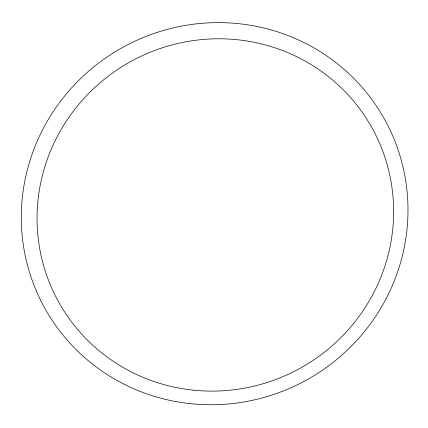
<?xml version="1.0" encoding="UTF-8"?>
<svg xmlns="http://www.w3.org/2000/svg" width="428" height="428" viewBox="0 0 428 428"><rect width="100%" height="100%" fill="white"/><g stroke="black" fill="none" stroke-linecap="round" stroke-linejoin="round"><path stroke-width="0.64" d="M189.845 403.615A194.382 190.021 -29.2 0 0 393.097 136.762A194.382 190.021 -29.2 0 0 60.969 100.682A194.382 190.021 -29.2 0 0 189.845 403.615M193.167 390.143A179.246 175.191 -29.2 0 0 379.636 143.38A179.246 175.191 -29.2 0 0 73.225 111.334A179.246 175.191 -29.2 0 0 193.167 390.143"/></g></svg>
